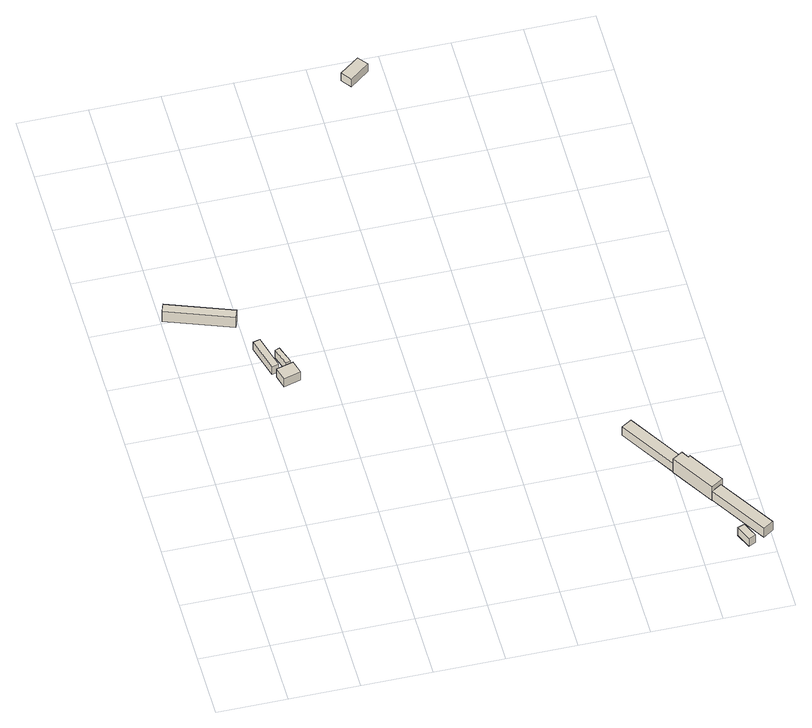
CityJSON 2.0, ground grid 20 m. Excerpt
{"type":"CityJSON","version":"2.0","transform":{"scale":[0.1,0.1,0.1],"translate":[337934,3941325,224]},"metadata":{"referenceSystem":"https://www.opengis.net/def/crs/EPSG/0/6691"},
"CityObjects":{
"building1":{"type":"Building","attributes":{"measuredHeight":4.1,"BuildingIDAttribute.prefecture":"14","BuildingIDAttribute.city":"14151","BuildingDetailAttribute.surveyYear":2015},"geometry":[{"type":"Solid","lod":"1","boundaries":[[[[0,1,2,3]],[[2,4,5,3]],[[1,6,4,2]],[[0,7,6,1]],[[3,5,7,0]],[[4,6,7,5]]]]}]},
"building2":{"type":"Building","attributes":{"BuildingIDAttribute.prefecture":"14","BuildingIDAttribute.city":"14151","BuildingDetailAttribute.surveyYear":2015},"geometry":[{"type":"Solid","lod":"1","boundaries":[[[[8,9,10,11]],[[10,12,13,11]],[[9,14,12,10]],[[8,15,14,9]],[[11,13,15,8]],[[12,14,15,13]]]]}]},
"building3":{"type":"Building","attributes":{"measuredHeight":3.5,"BuildingIDAttribute.prefecture":"14","BuildingIDAttribute.city":"14151","BuildingDetailAttribute.surveyYear":2015},"geometry":[{"type":"Solid","lod":"1","boundaries":[[[[16,17,18,19]],[[18,20,21,19]],[[17,22,20,18]],[[16,23,22,17]],[[19,21,23,16]],[[20,22,23,21]]]]}]},
"building4":{"type":"Building","attributes":{"BuildingIDAttribute.prefecture":"14","BuildingIDAttribute.city":"14151","BuildingDetailAttribute.surveyYear":2015},"geometry":[{"type":"Solid","lod":"1","boundaries":[[[[24,25,26,27]],[[26,28,29,27]],[[25,30,28,26]],[[24,31,30,25]],[[27,29,31,24]],[[28,30,31,29]]]]}]},
"building5":{"type":"Building","attributes":{"BuildingIDAttribute.prefecture":"14","BuildingIDAttribute.city":"14151","BuildingDetailAttribute.surveyYear":2015},"geometry":[{"type":"Solid","lod":"1","boundaries":[[[[32,33,34,35]],[[34,36,37,35]],[[33,38,36,34]],[[32,39,38,33]],[[35,37,39,32]],[[36,38,39,37]]]]}]},
"building6":{"type":"Building","attributes":{"measuredHeight":3.6,"BuildingIDAttribute.prefecture":"14","BuildingIDAttribute.city":"14151","BuildingDetailAttribute.surveyYear":2015},"geometry":[{"type":"Solid","lod":"1","boundaries":[[[[40,41,42,43]],[[42,44,45,43]],[[41,46,44,42]],[[40,47,46,41]],[[43,45,47,40]],[[44,46,47,45]]]]}]},
"building7":{"type":"Building","attributes":{"usage":"402","measuredHeight":5.5,"storeysAboveGround":1,"BuildingIDAttribute.prefecture":"14","BuildingIDAttribute.city":"14151","BuildingDetailAttribute.totalFloorArea":58.27,"BuildingDetailAttribute.buildingFootprintArea":58.27,"BuildingDetailAttribute.buildingStructureType":"610","BuildingDetailAttribute.buildingStructureOrgType":"2","BuildingDetailAttribute.orgUsage":"101","BuildingDetailAttribute.surveyYear":2015},"geometry":[{"type":"Solid","lod":"1","boundaries":[[[[48,49,50,51,52,53]],[[52,54,55,53]],[[51,56,54,52]],[[50,57,56,51]],[[49,58,57,50]],[[48,59,58,49]],[[53,55,59,48]],[[54,56,57,58,59,55]]]]}]},
"building8":{"type":"Building","attributes":{"BuildingIDAttribute.prefecture":"14","BuildingIDAttribute.city":"14151","BuildingDetailAttribute.surveyYear":2015},"geometry":[{"type":"Solid","lod":"1","boundaries":[[[[60,61,62,63]],[[62,64,65,63]],[[61,66,64,62]],[[60,67,66,61]],[[63,65,67,60]],[[64,66,67,65]]]]}]},
"building9":{"type":"Building","attributes":{"measuredHeight":4.1,"BuildingIDAttribute.prefecture":"14","BuildingIDAttribute.city":"14151","BuildingDetailAttribute.surveyYear":2015},"geometry":[{"type":"Solid","lod":"1","boundaries":[[[[68,69,70,71]],[[70,72,73,71]],[[69,74,72,70]],[[68,75,74,69]],[[71,73,75,68]],[[72,74,75,73]]]]}]}
},
"vertices":[
[12,1234,3],[199,1165,3],[190,1140,3],[3,1209,3],[190,1140,43],[3,1209,43],[199,1165,43],[12,1234,43],
[235,1056,3],[262,956,3],[242,951,3],[215,1051,3],[242,951,33],[215,1051,33],[262,956,33],[235,1056,33],
[252,940,3],[301,953,3],[312,913,3],[262,899,3],[312,913,35],[262,899,35],[301,953,35],[252,940,35],
[278,1013,3],[296,961,3],[282,956,3],[265,1008,3],[282,956,33],[265,1008,33],[296,961,33],[278,1013,33],
[719,1794,184],[662,1750,184],[640,1779,184],[697,1822,184],[640,1779,214],[697,1822,214],[662,1750,214],[719,1794,214],
[1088,474,44],[1118,492,44],[1218,330,44],[1189,312,44],[1218,330,77],[1189,312,77],[1118,492,77],[1088,474,77],
[1265,188,42],[1189,312,42],[1218,330,42],[1231,309,42],[1236,313,42],[1300,210,42],[1236,313,95],[1300,210,95],[1231,309,95],[1218,330,95],[1189,312,95],[1265,188,95],
[1341,10,44],[1320,1,44],[1301,47,44],[1322,55,44],[1301,47,74],[1322,55,74],[1320,1,74],[1341,10,74],
[1265,188,44],[1295,206,44],[1397,42,44],[1367,23,44],[1397,42,78],[1367,23,78],[1295,206,78],[1265,188,78]
]}
